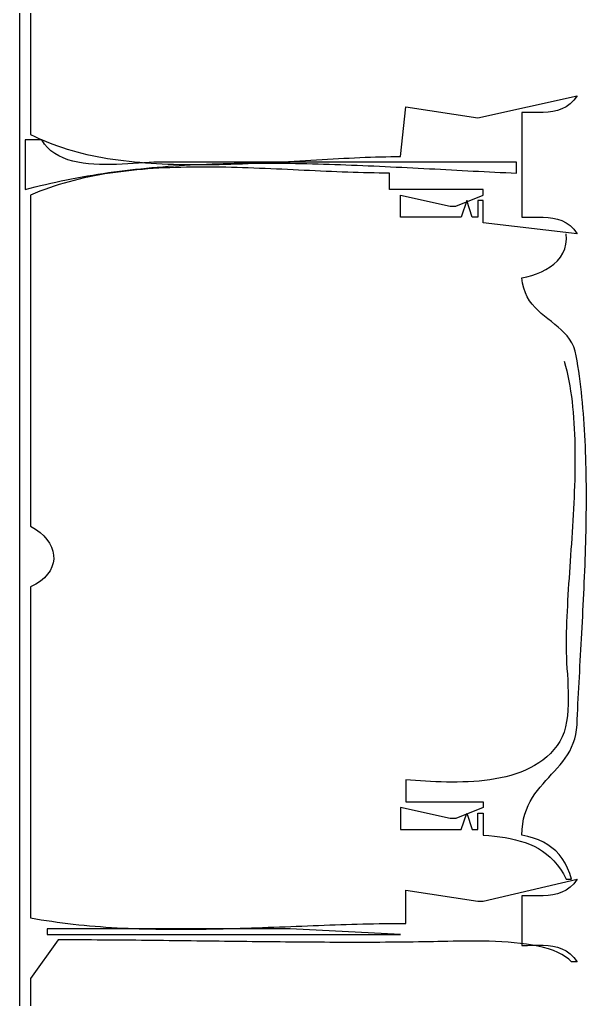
# Model space of a CAD drawing. Header units: metres. Extents: x 169 to 614, y 211 to 1165.
# Drawn here: x 273 to 375.7, y 747.2 to 924.8 of the extents above; entities that cross this region are included whole.
import ezdxf

# ---------------------------------------------------------------- set-up
doc = ezdxf.new("R2010")
doc.units = ezdxf.units.M

msp = doc.modelspace()

# ---------------------------------------------------------------- linework, layer by layer
for p, q in [((273, 1115), (273, 603)), ((275, 964), (275, 904)), ((356, 907), (374, 911)), ((372.7263, 909.5288), (372.0142, 909.0139)), ((373.3894, 910.1853), (372.7263, 909.5288)), ((374, 911), (373.3894, 910.1853)), ((342, 900), (343, 909)), ((343, 909), (356, 907)), ((364.9897, 907.9909), (364, 908)), ((364, 908), (364, 889)), ((365.9631, 907.9734), (364.9897, 907.9909)), ((366.9165, 907.9641), (365.9631, 907.9734)), ((367.8463, 907.9797), (366.9165, 907.9641)), ((368.7488, 908.0368), (367.8463, 907.9797)), ((369.6205, 908.152), (368.7488, 908.0368)), ((370.4577, 908.3422), (369.6205, 908.152)), ((371.2568, 908.624), (370.4577, 908.3422)), ((372.0142, 909.0139), (371.2568, 908.624)), ((274, 903), (274, 894)), ((277, 903), (274, 903)), ((275, 904), (275.7813, 903.608)), ((275.7813, 903.608), (276.5763, 903.2338)), ((276.5763, 903.2338), (277.3848, 902.8772)), ((277.4895, 902.2675), (277, 903)), ((277.3848, 902.8772), (278.2063, 902.5377)), ((278.05, 901.6162), (277.4895, 902.2675)), ((278.2063, 902.5377), (279.0404, 902.215)), ((278.6764, 901.0416), (278.05, 901.6162)), ((279.3637, 900.5396), (278.6764, 901.0416)), ((279.0404, 902.215), (279.8869, 901.9086)), ((280.1068, 900.1055), (279.3637, 900.5396)), ((279.8869, 901.9086), (280.7453, 901.6183)), ((280.7453, 901.6183), (281.6152, 901.3438)), ((281.6152, 901.3438), (282.4964, 901.0845)), ((282.4964, 901.0845), (283.3884, 900.8402)), ((283.3884, 900.8402), (284.2908, 900.6106)), ((284.2908, 900.6106), (285.2034, 900.3951)), ((280.9009, 899.7352), (280.1068, 900.1055)), ((281.7408, 899.4242), (280.9009, 899.7352)), ((282.6216, 899.1682), (281.7408, 899.4242)), ((283.5383, 898.9629), (282.6216, 899.1682)), ((284.4858, 898.8037), (283.5383, 898.9629)), ((285.4592, 898.6865), (284.4858, 898.8037)), ((285.2034, 900.3951), (286.1257, 900.1936)), ((286.1257, 900.1936), (287.0573, 900.0056)), ((287.0573, 900.0056), (287.998, 899.8308)), ((287.998, 899.8308), (288.9473, 899.6688)), ((288.9473, 899.6688), (289.9048, 899.5193)), ((289.9048, 899.5193), (290.8703, 899.3819)), ((290.8703, 899.3819), (291.8433, 899.2562)), ((291.8433, 899.2562), (292.8235, 899.1419)), ((293.5769, 898.7329), (292.5768, 898.6722)), ((292.8235, 899.1419), (293.8104, 899.0386)), ((294.5579, 898.7963), (293.5769, 898.7329)), ((293.8104, 899.0386), (294.8038, 898.946)), ((295.5147, 898.858), (294.5579, 898.7963)), ((294.8038, 898.946), (295.8033, 898.8636)), ((296.4423, 898.9136), (295.5147, 898.858)), ((295.8033, 898.8636), (296.8084, 898.7912)), ((297.3357, 898.9586), (296.4423, 898.9136)), ((296.8084, 898.7912), (297.8189, 898.7284)), ((298.1899, 898.9889), (297.3357, 898.9586)), ((297.8189, 898.7284), (298.8344, 898.6749)), ((299, 899), (298.1899, 898.9889)), ((363, 899), (299, 899)), ((308.8837, 898.692), (309.8875, 898.7209)), ((309.8875, 898.7209), (310.8924, 898.7456)), ((310.8924, 898.7456), (311.8983, 898.7664)), ((311.8983, 898.7664), (312.9052, 898.7832)), ((312.9052, 898.7832), (313.9129, 898.7962)), ((313.3675, 898.6923), (314.4136, 898.7339)), ((313.9129, 898.7962), (314.9214, 898.8055)), ((314.4136, 898.7339), (315.4587, 898.7791)), ((314.9214, 898.8055), (315.9306, 898.8112)), ((315.4587, 898.7791), (316.5026, 898.8274)), ((315.9306, 898.8112), (316.9405, 898.8135)), ((316.5026, 898.8274), (317.5448, 898.8784)), ((316.9405, 898.8135), (317.951, 898.8123)), ((317.5448, 898.8784), (318.5851, 898.9319)), ((317.951, 898.8123), (318.9621, 898.8079)), ((318.5851, 898.9319), (319.623, 898.9873)), ((318.9621, 898.8079), (319.9736, 898.8003)), ((319.623, 898.9873), (320.6581, 899.0445)), ((319.9736, 898.8003), (320.9856, 898.7897)), ((320.6581, 899.0445), (321.6902, 899.103)), ((320.9856, 898.7897), (321.9979, 898.7761)), ((321.6902, 899.103), (322.7188, 899.1624)), ((321.9979, 898.7761), (323.0104, 898.7597)), ((322.7188, 899.1624), (323.7436, 899.2225)), ((323.0104, 898.7597), (324.0232, 898.7405)), ((323.7436, 899.2225), (324.7642, 899.2828)), ((324.0232, 898.7405), (325.0362, 898.7187)), ((324.7642, 899.2828), (325.7802, 899.3429)), ((325.0362, 898.7187), (326.0492, 898.6944)), ((325.7802, 899.3429), (326.7913, 899.4026)), ((326.7913, 899.4026), (327.7971, 899.4615)), ((327.7971, 899.4615), (328.7973, 899.5191)), ((328.7973, 899.5191), (329.7914, 899.5753)), ((329.7914, 899.5753), (330.7791, 899.6295)), ((330.7791, 899.6295), (331.7601, 899.6814)), ((331.7601, 899.6814), (332.734, 899.7307)), ((332.734, 899.7307), (333.7003, 899.777)), ((333.7003, 899.777), (334.6588, 899.82)), ((334.6588, 899.82), (335.6091, 899.8592)), ((335.6091, 899.8592), (336.5508, 899.8944)), ((336.5508, 899.8944), (337.4835, 899.9252)), ((337.4835, 899.9252), (338.4069, 899.9511)), ((338.4069, 899.9511), (339.3206, 899.9719)), ((339.3206, 899.9719), (340.2243, 899.9873)), ((340.2243, 899.9873), (341.1175, 899.9967)), ((341.1175, 899.9967), (342, 900)), ((363, 897), (363, 899)), ((286.4535, 898.6068), (285.4592, 898.6865)), ((287.4636, 898.5602), (286.4535, 898.6068)), ((287.1991, 896.7956), (288.1632, 896.9424)), ((288.4845, 898.5425), (287.4636, 898.5602)), ((288.1632, 896.9424), (289.1298, 897.0827)), ((289.4155, 896.9846), (288.462, 896.8344)), ((289.5113, 898.5491), (288.4845, 898.5425)), ((289.1298, 897.0827), (290.0987, 897.2166)), ((290.3746, 897.1235), (289.4155, 896.9846)), ((290.539, 898.5759), (289.5113, 898.5491)), ((290.0987, 897.2166), (291.0701, 897.3442)), ((291.339, 897.2515), (290.3746, 897.1235)), ((291.5625, 898.6183), (290.539, 898.5759)), ((291.0701, 897.3442), (292.0437, 897.4657)), ((292.3085, 897.3688), (291.339, 897.2515)), ((292.5768, 898.6722), (291.5625, 898.6183)), ((292.0437, 897.4657), (293.0196, 897.5812)), ((293.2828, 897.4758), (292.3085, 897.3688)), ((293.0196, 897.5812), (293.9976, 897.6906)), ((294.2618, 897.5728), (293.2828, 897.4758)), ((293.9976, 897.6906), (294.9777, 897.7943)), ((295.2451, 897.6602), (294.2618, 897.5728)), ((294.9777, 897.7943), (295.9599, 897.8922)), ((296.2326, 897.7383), (295.2451, 897.6602)), ((295.9599, 897.8922), (296.944, 897.9845)), ((297.2239, 897.8074), (296.2326, 897.7383)), ((296.944, 897.9845), (297.9301, 898.0713)), ((298.2188, 897.8679), (297.2239, 897.8074)), ((297.9301, 898.0713), (298.918, 898.1526)), ((299.2171, 897.92), (298.2188, 897.8679)), ((298.8344, 898.6749), (299.8545, 898.6302)), ((298.918, 898.1526), (299.9076, 898.2287)), ((300.2185, 897.9642), (299.2171, 897.92)), ((299.8545, 898.6302), (300.8788, 898.594)), ((299.9076, 898.2287), (300.899, 898.2995)), ((301.2228, 898.0008), (300.2185, 897.9642)), ((300.8788, 898.594), (301.907, 898.5659)), ((300.899, 898.2995), (301.892, 898.3653)), ((302.2298, 898.03), (301.2228, 898.0008)), ((301.892, 898.3653), (302.8866, 898.426)), ((301.907, 898.5659), (302.9387, 898.5456)), ((303.2391, 898.0522), (302.2298, 898.03)), ((302.8866, 898.426), (303.8827, 898.4819)), ((302.9387, 898.5456), (303.9735, 898.5328)), ((304.2505, 898.0678), (303.2391, 898.0522)), ((303.8827, 898.4819), (304.8802, 898.5331)), ((303.9735, 898.5328), (305.0111, 898.527)), ((305.2639, 898.0771), (304.2505, 898.0678)), ((304.8802, 898.5331), (305.8792, 898.5795)), ((305.0111, 898.527), (306.0511, 898.528)), ((306.2789, 898.0804), (305.2639, 898.0771)), ((305.8792, 898.5795), (306.8795, 898.6214)), ((306.0511, 898.528), (307.0931, 898.5353)), ((307.2952, 898.078), (306.2789, 898.0804)), ((306.8795, 898.6214), (307.881, 898.6589)), ((307.0931, 898.5353), (308.1368, 898.5485)), ((308.3128, 898.0703), (307.2952, 898.078)), ((307.881, 898.6589), (308.8837, 898.692)), ((308.1368, 898.5485), (309.1818, 898.5675)), ((309.3312, 898.0576), (308.3128, 898.0703)), ((309.1818, 898.5675), (310.2277, 898.5916)), ((310.3503, 898.0403), (309.3312, 898.0576)), ((310.2277, 898.5916), (311.2743, 898.6207)), ((311.3697, 898.0186), (310.3503, 898.0403)), ((311.2743, 898.6207), (312.321, 898.6544)), ((312.3894, 897.9929), (311.3697, 898.0186)), ((312.321, 898.6544), (313.3675, 898.6923)), ((313.4089, 897.9636), (312.3894, 897.9929)), ((314.4282, 897.9309), (313.4089, 897.9636)), ((315.4468, 897.8953), (314.4282, 897.9309)), ((316.4646, 897.857), (315.4468, 897.8953)), ((317.4813, 897.8163), (316.4646, 897.857)), ((318.4967, 897.7736), (317.4813, 897.8163)), ((319.5105, 897.7293), (318.4967, 897.7736)), ((320.5225, 897.6836), (319.5105, 897.7293)), ((321.5325, 897.6369), (320.5225, 897.6836)), ((322.5401, 897.5896), (321.5325, 897.6369)), ((323.5452, 897.5419), (322.5401, 897.5896)), ((324.5474, 897.4941), (323.5452, 897.5419)), ((325.5466, 897.4467), (324.5474, 897.4941)), ((326.5425, 897.4), (325.5466, 897.4467)), ((326.0492, 898.6944), (327.0623, 898.6677)), ((327.5349, 897.3542), (326.5425, 897.4)), ((327.0623, 898.6677), (328.0753, 898.6386)), ((328.5235, 897.3098), (327.5349, 897.3542)), ((328.0753, 898.6386), (329.0882, 898.6074)), ((329.508, 897.267), (328.5235, 897.3098)), ((329.0882, 898.6074), (330.1009, 898.574)), ((330.4882, 897.2262), (329.508, 897.267)), ((330.1009, 898.574), (331.1134, 898.5387)), ((331.4639, 897.1877), (330.4882, 897.2262)), ((331.1134, 898.5387), (332.1256, 898.5015)), ((332.4348, 897.1518), (331.4639, 897.1877)), ((332.1256, 898.5015), (333.1375, 898.4625)), ((333.4006, 897.1189), (332.4348, 897.1518)), ((333.1375, 898.4625), (334.1489, 898.4219)), ((334.3612, 897.0894), (333.4006, 897.1189)), ((334.1489, 898.4219), (335.1598, 898.3797)), ((335.3162, 897.0634), (334.3612, 897.0894)), ((335.1598, 898.3797), (336.1701, 898.336)), ((336.2655, 897.0415), (335.3162, 897.0634)), ((336.1701, 898.336), (337.1798, 898.291)), ((337.2088, 897.0238), (336.2655, 897.0415)), ((337.1798, 898.291), (338.1888, 898.2448)), ((338.1458, 897.0108), (337.2088, 897.0238)), ((339.0762, 897.0027), (338.1458, 897.0108)), ((338.1888, 898.2448), (339.1971, 898.1974)), ((340, 897), (339.0762, 897.0027)), ((339.1971, 898.1974), (340.2046, 898.1491)), ((340, 894), (340, 897)), ((340.2046, 898.1491), (341.2111, 898.0997)), ((341.2111, 898.0997), (342.2167, 898.0496)), ((342.2167, 898.0496), (343.2213, 897.9988)), ((343.2213, 897.9988), (344.2248, 897.9474)), ((344.2248, 897.9474), (345.2272, 897.8955)), ((345.2272, 897.8955), (346.2284, 897.8432)), ((346.2284, 897.8432), (347.2282, 897.7907)), ((347.2282, 897.7907), (348.2268, 897.738)), ((348.2268, 897.738), (349.2239, 897.6852)), ((349.2239, 897.6852), (350.2196, 897.6325)), ((350.2196, 897.6325), (351.2137, 897.5799)), ((351.2137, 897.5799), (352.2063, 897.5276)), ((352.2063, 897.5276), (353.1971, 897.4756)), ((353.1971, 897.4756), (354.1863, 897.4241)), ((354.1863, 897.4241), (355.1736, 897.3732)), ((355.1736, 897.3732), (356.1591, 897.323)), ((356.1591, 897.323), (357.1426, 897.2736)), ((357.1426, 897.2736), (358.1242, 897.2251)), ((358.1242, 897.2251), (359.1037, 897.1777)), ((359.1037, 897.1777), (360.0811, 897.1313)), ((360.0811, 897.1313), (361.0563, 897.0861)), ((361.0563, 897.0861), (362.0293, 897.0423)), ((362.0293, 897.0423), (363, 897)), ((277.7097, 894.9476), (278.6453, 895.1651)), ((278.6453, 895.1651), (279.584, 895.3751)), ((279.584, 895.3751), (280.5258, 895.5776)), ((281.0656, 895.1863), (280.1736, 894.9194)), ((280.5258, 895.5776), (281.4706, 895.7727)), ((281.9653, 895.4388), (281.0656, 895.1863)), ((281.4706, 895.7727), (282.4184, 895.9607)), ((282.8727, 895.6774), (281.9653, 895.4388)), ((282.4184, 895.9607), (283.3691, 896.1415)), ((283.7874, 895.9023), (282.8727, 895.6774)), ((283.3691, 896.1415), (284.3225, 896.3153)), ((284.7091, 896.114), (283.7874, 895.9023)), ((284.3225, 896.3153), (285.2787, 896.4821)), ((285.6377, 896.3127), (284.7091, 896.114)), ((285.2787, 896.4821), (286.2376, 896.6422)), ((286.5729, 896.4988), (285.6377, 896.3127)), ((286.2376, 896.6422), (287.1991, 896.7956)), ((287.5144, 896.6726), (286.5729, 896.4988)), ((288.462, 896.8344), (287.5144, 896.6726)), ((274, 894), (274.9223, 894.2487)), ((274.9223, 894.2487), (275.8481, 894.4895)), ((276.6889, 893.7027), (275.8398, 893.3595)), ((275.8481, 894.4895), (276.7773, 894.7225)), ((277.5471, 894.03), (276.6889, 893.7027)), ((276.7773, 894.7225), (277.7097, 894.9476)), ((278.4141, 894.3416), (277.5471, 894.03)), ((279.2897, 894.638), (278.4141, 894.3416)), ((280.1736, 894.9194), (279.2897, 894.638)), ((357, 894), (340, 894)), ((357, 893), (357, 894)), ((275.8398, 893.3595), (275, 893)), ((275, 893), (275, 833)), ((342, 889), (342, 893)), ((342, 893), (351, 891)), ((352, 891), (357, 893)), ((354, 892), (353, 889)), ((355, 889), (354, 892)), ((357, 892), (356, 892)), ((356, 892), (356, 889)), ((357, 888), (357, 892)), ((351, 891), (352, 891)), ((353, 889), (342, 889)), ((356, 889), (355, 889)), ((364, 889), (364.9897, 889.009)), ((364.9897, 889.009), (365.9631, 889.0265)), ((365.9631, 889.0265), (366.9165, 889.0358)), ((366.9165, 889.0358), (367.8463, 889.0203)), ((367.8463, 889.0203), (368.7488, 888.9632)), ((368.7488, 888.9632), (369.6205, 888.8479)), ((369.6205, 888.8479), (370.4577, 888.6577)), ((370.4577, 888.6577), (371.2568, 888.376)), ((371.2568, 888.376), (372.0142, 887.986)), ((374, 886), (357, 888)), ((372.0142, 887.986), (372.7262, 887.4711)), ((372.7262, 887.4711), (373.3894, 886.8147)), ((373.3894, 886.8147), (374, 886)), ((371.9781, 884.0881), (372.0614, 885.0075)), ((372.0614, 885.0075), (372, 886)), ((371.4248, 882.4603), (371.762, 883.2397)), ((371.762, 883.2397), (371.9781, 884.0881)), ((369.8056, 880.5147), (370.4349, 881.0998)), ((370.4349, 881.0998), (370.9785, 881.7477)), ((370.9785, 881.7477), (371.4248, 882.4603)), ((367.5231, 879.1146), (368.338, 879.5241)), ((368.338, 879.5241), (369.1027, 879.9901)), ((369.1027, 879.9901), (369.8056, 880.5147)), ((364, 878), (364.8967, 878.2043)), ((364.1234, 877.0232), (364, 878)), ((364.8967, 878.2043), (365.7907, 878.4568)), ((365.7907, 878.4568), (366.6701, 878.7595)), ((366.6701, 878.7595), (367.5231, 879.1146)), ((364.3328, 876.1293), (364.1234, 877.0232)), ((364.6201, 875.3105), (364.3328, 876.1293)), ((364.9768, 874.5593), (364.6201, 875.3105)), ((365.3948, 873.868), (364.9768, 874.5593)), ((365.8657, 873.229), (365.3948, 873.868)), ((366.3814, 872.6347), (365.8657, 873.229)), ((366.9334, 872.0774), (366.3814, 872.6347)), ((367.5136, 871.5495), (366.9334, 872.0774)), ((368.1136, 871.0435), (367.5136, 871.5495)), ((368.7252, 870.5516), (368.1136, 871.0435)), ((369.3402, 870.0662), (368.7252, 870.5516)), ((369.9501, 869.5798), (369.3402, 870.0662)), ((370.5469, 869.0847), (369.9501, 869.5798)), ((371.1221, 868.5733), (370.5469, 869.0847)), ((371.6676, 868.0379), (371.1221, 868.5733)), ((372.175, 867.4709), (371.6676, 868.0379)), ((372.6361, 866.8648), (372.175, 867.4709)), ((373.0426, 866.2118), (372.6361, 866.8648)), ((373.3862, 865.5044), (373.0426, 866.2118)), ((373.6587, 864.7349), (373.3862, 865.5044)), ((373.8518, 863.8958), (373.6587, 864.7349)), ((374.0055, 862.9743), (373.8518, 863.8958)), ((371.682, 862.8958), (371.9128, 862.0237)), ((371.9128, 862.0237), (372.1263, 861.1381)), ((374.1513, 862.0464), (374.0055, 862.9743)), ((374.2894, 861.112), (374.1513, 862.0464)), ((372.1263, 861.1381), (372.3232, 860.2395)), ((372.3232, 860.2395), (372.5039, 859.3285)), ((374.42, 860.1714), (374.2894, 861.112)), ((374.5431, 859.2248), (374.42, 860.1714)), ((372.5039, 859.3285), (372.6688, 858.4056)), ((372.6688, 858.4056), (372.8186, 857.4712)), ((374.6589, 858.2724), (374.5431, 859.2248)), ((374.7676, 857.3144), (374.6589, 858.2724)), ((372.8186, 857.4712), (372.9536, 856.5259)), ((372.9536, 856.5259), (373.0745, 855.5702)), ((374.8694, 856.351), (374.7676, 857.3144)), ((374.9643, 855.3824), (374.8694, 856.351)), ((373.0745, 855.5702), (373.1817, 854.6046)), ((373.1817, 854.6046), (373.2757, 853.6296)), ((375.0525, 854.4088), (374.9643, 855.3824)), ((375.1343, 853.4303), (375.0525, 854.4088)), ((373.2757, 853.6296), (373.357, 852.6458)), ((373.357, 852.6458), (373.4261, 851.6536)), ((375.2096, 852.4472), (375.1343, 853.4303)), ((373.4261, 851.6536), (373.4836, 850.6536)), ((375.2787, 851.4597), (375.2096, 852.4472)), ((375.3418, 850.4679), (375.2787, 851.4597)), ((373.4836, 850.6536), (373.5299, 849.6462)), ((373.5299, 849.6462), (373.5655, 848.632)), ((375.399, 849.4721), (375.3418, 850.4679)), ((375.4504, 848.4725), (375.399, 849.4721)), ((373.5655, 848.632), (373.591, 847.6115)), ((373.591, 847.6115), (373.6069, 846.5852)), ((375.4962, 847.4692), (375.4504, 848.4725)), ((375.5365, 846.4625), (375.4962, 847.4692)), ((373.6069, 846.5852), (373.6135, 845.5536)), ((373.6135, 845.5536), (373.6116, 844.5173)), ((375.5715, 845.4525), (375.5365, 846.4625)), ((375.6014, 844.4395), (375.5715, 845.4525)), ((373.6116, 844.5173), (373.6015, 843.4767)), ((375.6263, 843.4236), (375.6014, 844.4395)), ((373.5838, 842.4324), (373.5589, 841.3848)), ((373.6015, 843.4767), (373.5838, 842.4324)), ((375.6463, 842.4051), (375.6263, 843.4236)), ((375.6616, 841.3841), (375.6463, 842.4051)), ((373.5274, 840.3345), (373.4898, 839.2821)), ((373.5589, 841.3848), (373.5274, 840.3345)), ((375.6723, 840.3608), (375.6616, 841.3841)), ((375.6787, 839.3355), (375.6723, 840.3608)), ((373.4898, 839.2821), (373.4466, 838.2279)), ((375.6808, 838.3082), (375.6787, 839.3355)), ((373.3983, 837.1726), (373.3453, 836.1165)), ((373.4466, 838.2279), (373.3983, 837.1726)), ((375.6729, 836.2489), (375.6788, 837.2793)), ((375.6788, 837.2793), (375.6808, 838.3082)), ((373.2883, 835.0604), (373.2276, 834.0046)), ((373.3453, 836.1165), (373.2883, 835.0604)), ((375.6498, 834.1845), (375.6632, 835.2172)), ((375.6632, 835.2172), (375.6729, 836.2489)), ((275, 833), (275.9002, 832.4597)), ((373.2276, 834.0046), (373.1639, 832.9496)), ((375.6128, 832.1165), (375.633, 833.1508)), ((375.633, 833.1508), (375.6498, 834.1845)), ((275.9002, 832.4597), (276.6945, 831.8738)), ((276.6945, 831.8738), (277.3815, 831.2488)), ((277.3815, 831.2488), (277.96, 830.5911)), ((373.0976, 831.8961), (373.0291, 830.8445)), ((373.1639, 832.9496), (373.0976, 831.8961)), ((375.5894, 831.0816), (375.6128, 832.1165)), ((277.96, 830.5911), (278.4286, 829.9072)), ((278.4286, 829.9072), (278.7859, 829.2034)), ((372.9591, 829.7952), (372.8881, 828.7489)), ((373.0291, 830.8445), (372.9591, 829.7952)), ((375.5337, 829.0112), (375.563, 830.0464)), ((375.563, 830.0464), (375.5894, 831.0816)), ((278.7859, 829.2034), (279.0307, 828.4863)), ((279.0307, 828.4863), (279.1617, 827.7623)), ((279.1617, 827.7623), (279.1775, 827.0378)), ((372.8164, 827.7061), (372.7447, 826.6671)), ((372.8881, 828.7489), (372.8164, 827.7061)), ((375.4671, 826.9411), (375.5017, 827.976)), ((375.5017, 827.976), (375.5337, 829.0112)), ((279.0768, 826.3193), (278.8584, 825.6133)), ((279.1775, 827.0378), (279.0768, 826.3193)), ((372.7447, 826.6671), (372.6735, 825.6327)), ((375.3908, 824.8729), (375.4301, 825.9066)), ((375.4301, 825.9066), (375.4671, 826.9411)), ((278.0627, 824.2644), (277.483, 823.6345)), ((278.5208, 824.9262), (278.0627, 824.2644)), ((278.8584, 825.6133), (278.5208, 824.9262)), ((372.6031, 824.6032), (372.5343, 823.5792)), ((372.6735, 825.6327), (372.6031, 824.6032)), ((375.3493, 823.84), (375.3908, 824.8729)), ((275.9529, 822.4958), (275, 822)), ((276.7801, 823.0428), (275.9529, 822.4958)), ((277.483, 823.6345), (276.7801, 823.0428)), ((372.4673, 822.5612), (372.4028, 821.5497)), ((372.5343, 823.5792), (372.4673, 822.5612)), ((375.2607, 821.7777), (375.3059, 822.8082)), ((375.3059, 822.8082), (375.3493, 823.84)), ((275, 822), (275, 762)), ((372.4028, 821.5497), (372.3413, 820.5453)), ((375.1654, 819.7212), (375.2138, 820.7486)), ((375.2138, 820.7486), (375.2607, 821.7777)), ((372.2833, 819.5483), (372.2292, 818.5595)), ((372.3413, 820.5453), (372.2833, 819.5483)), ((375.1156, 818.6957), (375.1654, 819.7212)), ((372.1796, 817.5792), (372.135, 816.608)), ((372.2292, 818.5595), (372.1796, 817.5792)), ((375.0125, 816.6509), (375.0646, 817.6722)), ((375.0646, 817.6722), (375.1156, 818.6957)), ((372.0958, 815.6463), (372.0626, 814.6948)), ((372.135, 816.608), (372.0958, 815.6463)), ((374.9058, 814.616), (374.9595, 815.6321)), ((374.9595, 815.6321), (375.0125, 816.6509)), ((372.036, 813.7539), (372.0163, 812.8241)), ((372.0626, 814.6948), (372.036, 813.7539)), ((374.7966, 812.5923), (374.8514, 813.6026)), ((374.8514, 813.6026), (374.9058, 814.616)), ((372.0041, 811.9059), (372, 811)), ((372.0163, 812.8241), (372.0041, 811.9059)), ((374.7415, 811.5853), (374.7966, 812.5923)), ((372, 811), (372.0136, 810.1242)), ((372.0136, 810.1242), (372.0502, 809.1944)), ((374.6309, 809.5816), (374.6862, 810.5816)), ((374.6862, 810.5816), (374.7415, 811.5853)), ((372.0502, 809.1944), (372.1031, 808.2181)), ((372.1031, 808.2181), (372.1659, 807.203)), ((374.5209, 807.5933), (374.5758, 808.5854)), ((374.5758, 808.5854), (374.6309, 809.5816)), ((372.1659, 807.203), (372.2319, 806.1568)), ((374.4127, 805.6218), (374.4665, 806.6053)), ((374.4665, 806.6053), (374.5209, 807.5933)), ((372.2319, 806.1568), (372.2945, 805.0871)), ((372.2945, 805.0871), (372.3473, 804.0017)), ((374.3076, 803.6687), (374.3597, 804.6428)), ((374.3597, 804.6428), (374.4127, 805.6218)), ((372.3473, 804.0017), (372.3836, 802.9081)), ((372.3836, 802.9081), (372.3969, 801.8141)), ((374.2565, 802.6995), (374.3076, 803.6687)), ((372.3969, 801.8141), (372.3805, 800.7273)), ((374.1581, 800.777), (374.2066, 801.7356)), ((374.2066, 801.7356), (374.2565, 802.6995)), ((372.328, 799.6554), (372.2328, 798.606)), ((372.3805, 800.7273), (372.328, 799.6554)), ((374.0657, 798.8769), (374.1111, 799.8241)), ((374.1111, 799.8241), (374.1581, 800.777)), ((372.0883, 797.5868), (371.8879, 796.6056)), ((372.2328, 798.606), (372.0883, 797.5868)), ((373.9807, 797.0007), (374.0222, 797.9357)), ((374.0222, 797.9357), (374.0657, 798.8769)), ((371.8879, 796.6056), (371.6251, 795.6699)), ((373.7651, 795.2292), (373.9055, 796.0884)), ((373.9055, 796.0884), (373.9807, 797.0008)), ((370.886, 793.9659), (370.3966, 793.2129)), ((371.2934, 794.7874), (370.886, 793.9659)), ((371.6251, 795.6699), (371.2934, 794.7874)), ((373.3094, 793.6521), (373.5647, 794.4185)), ((373.5647, 794.4185), (373.7651, 795.2292)), ((369.811, 792.4827), (369.183, 791.8059)), ((370.3966, 793.2129), (369.811, 792.4827)), ((372.265, 791.5738), (372.6544, 792.2342)), ((372.6544, 792.2342), (373.0043, 792.9255)), ((373.0043, 792.9255), (373.3094, 793.6521)), ((367.8086, 790.6051), (367.067, 790.0773)), ((368.5147, 791.1807), (367.8086, 790.6051)), ((369.183, 791.8059), (368.5147, 791.1807)), ((371.3879, 790.328), (371.8411, 790.9399)), ((371.8411, 790.9399), (372.265, 791.5738)), ((364.6525, 788.762), (363.7923, 788.4066)), ((365.4866, 789.1576), (364.6525, 788.762)), ((366.2922, 789.5954), (365.4866, 789.1576)), ((367.067, 790.0773), (366.2922, 789.5954)), ((369.9031, 788.5805), (370.4138, 789.1528)), ((370.4138, 789.1528), (370.9104, 789.7338)), ((370.9104, 789.7338), (371.3879, 790.328)), ((343.842, 786.9419), (343, 787)), ((343, 787), (343, 783)), ((344.7096, 786.8829), (343.842, 786.9419)), ((345.6002, 786.825), (344.7096, 786.8829)), ((346.5116, 786.77), (345.6002, 786.825)), ((357.2358, 786.8906), (356.2509, 786.7904)), ((358.2133, 787.0162), (357.2358, 786.8906)), ((359.1811, 787.169), (358.2133, 787.0162)), ((360.1369, 787.3509), (359.1811, 787.169)), ((361.0782, 787.5637), (360.1369, 787.3509)), ((362.0028, 787.8094), (361.0782, 787.5637)), ((362.9082, 788.0897), (362.0028, 787.8094)), ((363.7923, 788.4066), (362.9082, 788.0897)), ((367.8227, 786.2904), (368.3383, 786.8719)), ((368.3383, 786.8719), (368.8603, 787.4445)), ((368.8603, 787.4445), (369.3836, 788.0125)), ((369.3836, 788.0125), (369.9031, 788.5805)), ((347.4414, 786.7198), (346.5116, 786.77)), ((348.3872, 786.6761), (347.4414, 786.7198)), ((349.3468, 786.641), (348.3872, 786.6761)), ((350.3177, 786.6163), (349.3468, 786.641)), ((351.2977, 786.6038), (350.3177, 786.6163)), ((352.2843, 786.6054), (351.2977, 786.6038)), ((353.2753, 786.623), (352.2843, 786.6054)), ((354.2683, 786.6584), (353.2753, 786.623)), ((355.2609, 786.7136), (354.2683, 786.6584)), ((356.2509, 786.7904), (355.2609, 786.7136)), ((366.3658, 784.4477), (366.8314, 785.0827)), ((366.8314, 785.0827), (367.3187, 785.6954)), ((367.3187, 785.6954), (367.8227, 786.2904)), ((365.5206, 783.0931), (365.9272, 783.786)), ((365.9272, 783.786), (366.3658, 784.4477)), ((351, 780), (342, 782)), ((342, 782), (342, 778)), ((343, 783), (357, 783)), ((357, 782), (352, 780)), ((357, 783), (357, 782)), ((364.5438, 780.7837), (364.8238, 781.5964)), ((364.8238, 781.5964), (365.151, 782.3648)), ((365.151, 782.3648), (365.5206, 783.0931)), ((352, 780), (351, 780)), ((353, 778), (354, 781)), ((354, 781), (355, 778)), ((356, 778), (356, 781)), ((356, 781), (357, 781)), ((357, 781), (357, 777)), ((364.1465, 779.0072), (364.3164, 779.9221)), ((364.3164, 779.9221), (364.5438, 780.7837)), ((342, 778), (353, 778)), ((355, 778), (356, 778)), ((364, 777), (364.0393, 778.0346)), ((364.0393, 778.0346), (364.1465, 779.0072)), ((357, 777), (358.016, 776.9119)), ((358.016, 776.9119), (359.0147, 776.8083)), ((359.0147, 776.8083), (359.9945, 776.6854)), ((359.9945, 776.6854), (360.9542, 776.5394)), ((360.9542, 776.5394), (361.8924, 776.3664)), ((361.8924, 776.3664), (362.8076, 776.1628)), ((362.8076, 776.1628), (363.6986, 775.9247)), ((365.0748, 776.7524), (364, 777)), ((366.0811, 776.4556), (365.0748, 776.7524)), ((367.0203, 776.1063), (366.0811, 776.4556)), ((363.6986, 775.9247), (364.5639, 775.6484)), ((364.5639, 775.6484), (365.4023, 775.33)), ((365.4023, 775.33), (366.2123, 774.9657)), ((366.2123, 774.9657), (366.9925, 774.5518)), ((366.9925, 774.5518), (367.7417, 774.0846)), ((367.8935, 775.7011), (367.0203, 776.1063)), ((368.7022, 775.2368), (367.8935, 775.7011)), ((369.4475, 774.7102), (368.7022, 775.2368)), ((370.1308, 774.1178), (369.4475, 774.7102)), ((367.7417, 774.0846), (368.4583, 773.5601)), ((368.4583, 773.5601), (369.1412, 772.9746)), ((369.1412, 772.9746), (369.7888, 772.3244)), ((370.7533, 773.4565), (370.1308, 774.1178)), ((371.3164, 772.7229), (370.7533, 773.4565)), ((371.8213, 771.9137), (371.3164, 772.7229)), ((369.7888, 772.3244), (370.3999, 771.6056)), ((370.3999, 771.6056), (370.973, 770.8144)), ((372.2694, 771.0257), (371.8213, 771.9137)), ((372.6618, 770.0555), (372.2694, 771.0257)), ((370.973, 770.8144), (371.5068, 769.9471)), ((371.5068, 769.9471), (372, 769)), ((373, 769), (372.6618, 770.0555)), ((357, 765), (374, 769)), ((372, 769), (373, 769)), ((372.7263, 767.5288), (372.0142, 767.0139)), ((373.3894, 768.1853), (372.7263, 767.5288)), ((374, 769), (373.3894, 768.1853)), ((343, 761), (343, 767)), ((343, 767), (356, 765)), ((364.9897, 765.9909), (364, 766)), ((364, 766), (364, 757)), ((365.9631, 765.9734), (364.9897, 765.9909)), ((366.9165, 765.9641), (365.9631, 765.9734)), ((367.8463, 765.9797), (366.9165, 765.9641)), ((368.7488, 766.0368), (367.8463, 765.9797)), ((369.6205, 766.152), (368.7488, 766.0368)), ((370.4577, 766.3422), (369.6205, 766.152)), ((371.2568, 766.624), (370.4577, 766.3422)), ((372.0142, 767.0139), (371.2568, 766.624)), ((356, 765), (357, 765)), ((275, 762), (275.954, 761.8277)), ((275.954, 761.8277), (276.9117, 761.6643)), ((276.9117, 761.6643), (277.873, 761.5097)), ((277.873, 761.5097), (278.8376, 761.3636)), ((278.8376, 761.3636), (279.8057, 761.2258)), ((279.8057, 761.2258), (280.7769, 761.0962)), ((280.7769, 761.0962), (281.7513, 760.9745)), ((281.7513, 760.9745), (282.7288, 760.8606)), ((282.7288, 760.8606), (283.7091, 760.7543)), ((283.7091, 760.7543), (284.6923, 760.6553)), ((284.6923, 760.6553), (285.6782, 760.5636)), ((285.6782, 760.5636), (286.6667, 760.4788)), ((286.6667, 760.4788), (287.6577, 760.4009)), ((287.6577, 760.4009), (288.6511, 760.3295)), ((288.6511, 760.3295), (289.6468, 760.2646)), ((289.6468, 760.2646), (290.6447, 760.2059)), ((290.6447, 760.2059), (291.6447, 760.1532)), ((313.9659, 760.1365), (314.9855, 760.1701)), ((314.9855, 760.1701), (316.0048, 760.205)), ((316.0048, 760.205), (317.0236, 760.2413)), ((317.0236, 760.2413), (318.0418, 760.2786)), ((318.0418, 760.2786), (319.0592, 760.3168)), ((319.0592, 760.3168), (320.0759, 760.3557)), ((320.0759, 760.3557), (321.0917, 760.3951)), ((321.0917, 760.3951), (322.1064, 760.4347)), ((322.1064, 760.4347), (323.1201, 760.4745)), ((323.1201, 760.4745), (324.1325, 760.5143)), ((324.1325, 760.5143), (325.1436, 760.5537)), ((325.1436, 760.5537), (326.1533, 760.5927)), ((326.1533, 760.5927), (327.1615, 760.6311)), ((327.1615, 760.6311), (328.168, 760.6686)), ((328.168, 760.6686), (329.1728, 760.705)), ((329.1728, 760.705), (330.1758, 760.7403)), ((330.1758, 760.7403), (331.1768, 760.7741)), ((331.1768, 760.7741), (332.1758, 760.8063)), ((332.1758, 760.8063), (333.1726, 760.8367)), ((333.1726, 760.8367), (334.1672, 760.8652)), ((334.1672, 760.8652), (335.1594, 760.8914)), ((335.1594, 760.8914), (336.1492, 760.9153)), ((336.1492, 760.9153), (337.1364, 760.9366)), ((337.1364, 760.9366), (338.1209, 760.9552)), ((338.1209, 760.9552), (339.1027, 760.9708)), ((339.1027, 760.9708), (340.0815, 760.9833)), ((340.0815, 760.9833), (341.0575, 760.9924)), ((341.0575, 760.9924), (342.0303, 760.998)), ((342.0303, 760.998), (343, 761)), ((278, 760), (278, 759)), ((322, 760), (278, 760)), ((278, 759), (342, 759)), ((291.6447, 760.1532), (292.6467, 760.1064)), ((292.6467, 760.1064), (293.6506, 760.0653)), ((293.6506, 760.0653), (294.6563, 760.0296)), ((294.6563, 760.0296), (295.6637, 759.9992)), ((295.6637, 759.9992), (296.6726, 759.9739)), ((296.6726, 759.9739), (297.6831, 759.9535)), ((297.6831, 759.9535), (298.6948, 759.9378)), ((298.6948, 759.9378), (299.7079, 759.9266)), ((299.7079, 759.9266), (300.7221, 759.9197)), ((300.7221, 759.9197), (301.7374, 759.917)), ((301.7374, 759.917), (302.7536, 759.9182)), ((302.7536, 759.9182), (303.7707, 759.9231)), ((303.7707, 759.9231), (304.7886, 759.9316)), ((304.7886, 759.9316), (305.8071, 759.9435)), ((305.8071, 759.9435), (306.8261, 759.9585)), ((306.8261, 759.9585), (307.8456, 759.9765)), ((307.8456, 759.9765), (308.8654, 759.9973)), ((308.8654, 759.9973), (309.8854, 760.0207)), ((309.8854, 760.0207), (310.9056, 760.0465)), ((310.9056, 760.0465), (311.9258, 760.0746)), ((311.9258, 760.0746), (312.9459, 760.1046)), ((312.9459, 760.1046), (313.9659, 760.1365)), ((342, 759), (322, 760)), ((280, 758), (275, 751)), ((281.0031, 757.9995), (280, 758)), ((282.0063, 757.9981), (281.0031, 757.9995)), ((283.0097, 757.9958), (282.0063, 757.9981)), ((284.0133, 757.9927), (283.0097, 757.9958)), ((285.0169, 757.9888), (284.0133, 757.9927)), ((286.0207, 757.9842), (285.0169, 757.9888)), ((287.0246, 757.9788), (286.0207, 757.9842)), ((288.0286, 757.9726), (287.0246, 757.9788)), ((289.0327, 757.9659), (288.0286, 757.9726)), ((290.0369, 757.9585), (289.0327, 757.9659)), ((291.0412, 757.9505), (290.0369, 757.9585)), ((292.0456, 757.9419), (291.0412, 757.9505)), ((293.0501, 757.9328), (292.0456, 757.9419)), ((294.0546, 757.9233), (293.0501, 757.9328)), ((295.0593, 757.9132), (294.0546, 757.9233)), ((296.064, 757.9028), (295.0593, 757.9132)), ((297.0687, 757.892), (296.064, 757.9028)), ((298.0736, 757.8808), (297.0687, 757.892)), ((299.0785, 757.8693), (298.0736, 757.8808)), ((300.0834, 757.8576), (299.0785, 757.8693)), ((301.0884, 757.8456), (300.0834, 757.8576)), ((302.0934, 757.8334), (301.0884, 757.8456)), ((303.0985, 757.821), (302.0934, 757.8334)), ((304.1036, 757.8085), (303.0985, 757.821)), ((305.1087, 757.7959), (304.1036, 757.8085)), ((306.1139, 757.7833), (305.1087, 757.7959)), ((307.1191, 757.7706), (306.1139, 757.7833)), ((308.1242, 757.7579), (307.1191, 757.7706)), ((309.1294, 757.7453), (308.1242, 757.7579)), ((310.1346, 757.7327), (309.1294, 757.7453)), ((311.1398, 757.7202), (310.1346, 757.7327)), ((312.145, 757.7079), (311.1398, 757.7202)), ((313.1502, 757.6958), (312.145, 757.7079)), ((314.1554, 757.6839), (313.1502, 757.6958)), ((315.1605, 757.6723), (314.1554, 757.6839)), ((316.1656, 757.6609), (315.1605, 757.6723)), ((317.1707, 757.6499), (316.1656, 757.6609)), ((318.1758, 757.6392), (317.1707, 757.6499)), ((319.1808, 757.629), (318.1758, 757.6392)), ((320.1857, 757.6191), (319.1808, 757.629)), ((321.1907, 757.6097), (320.1857, 757.6191)), ((322.1955, 757.6009), (321.1907, 757.6097)), ((323.2003, 757.5925), (322.1955, 757.6009)), ((324.2051, 757.5848), (323.2003, 757.5925)), ((325.2097, 757.5776), (324.2051, 757.5848)), ((326.2143, 757.5711), (325.2097, 757.5776)), ((327.2189, 757.5653), (326.2143, 757.5711)), ((328.2233, 757.5602), (327.2189, 757.5653)), ((329.2276, 757.5558), (328.2233, 757.5602)), ((330.2319, 757.5522), (329.2276, 757.5558)), ((331.2361, 757.5495), (330.2319, 757.5522)), ((332.2401, 757.5476), (331.2361, 757.5495)), ((333.2441, 757.5465), (332.2401, 757.5476)), ((334.2479, 757.5465), (333.2441, 757.5465)), ((335.2516, 757.5473), (334.2479, 757.5465)), ((336.2552, 757.5492), (335.2516, 757.5473)), ((337.2587, 757.5521), (336.2552, 757.5492)), ((338.262, 757.5561), (337.2587, 757.5521)), ((339.2652, 757.5612), (338.262, 757.5561)), ((340.2683, 757.5674), (339.2652, 757.5612)), ((341.2712, 757.5748), (340.2683, 757.5674)), ((342.274, 757.5834), (341.2712, 757.5748)), ((343.2766, 757.5932), (342.274, 757.5834)), ((344.279, 757.6043), (343.2766, 757.5932)), ((345.2813, 757.6168), (344.279, 757.6043)), ((346.2834, 757.6306), (345.2813, 757.6168)), ((347.2854, 757.6458), (346.2834, 757.6306)), ((348.0055, 757.6596), (347.2855, 757.6458)), ((348.7962, 757.6783), (348.0055, 757.6596)), ((349.6513, 757.6997), (348.7962, 757.6783)), ((350.5644, 757.7221), (349.6513, 757.6997)), ((351.5292, 757.7433), (350.5644, 757.7221)), ((352.5393, 757.7616), (351.5292, 757.7433)), ((353.5884, 757.7749), (352.5393, 757.7616)), ((354.6702, 757.7812), (353.5884, 757.7749)), ((355.7782, 757.7788), (354.6702, 757.7812)), ((356.9063, 757.7655), (355.7782, 757.7788)), ((358.048, 757.7394), (356.9063, 757.7655)), ((359.197, 757.6987), (358.048, 757.7394)), ((360.347, 757.6413), (359.197, 757.6987)), ((361.4917, 757.5654), (360.347, 757.6413)), ((362.6246, 757.4688), (361.4917, 757.5654)), ((363.7395, 757.3498), (362.6246, 757.4688)), ((364.83, 757.2064), (363.7395, 757.3498)), ((364, 757), (364.9897, 757.009)), ((365.8898, 757.0366), (364.83, 757.2064)), ((364.9897, 757.009), (365.9631, 757.0265)), ((366.9125, 756.8385), (365.8898, 757.0366)), ((365.9631, 757.0265), (366.9165, 757.0358)), ((367.8918, 756.6101), (366.9125, 756.8385)), ((366.9165, 757.0358), (367.8463, 757.0203)), ((367.8463, 757.0203), (368.7488, 756.9632)), ((368.7488, 756.9632), (369.6205, 756.8479)), ((369.6205, 756.8479), (370.4577, 756.6577)), ((370.4577, 756.6577), (371.2568, 756.376)), ((368.8215, 756.3494), (367.8918, 756.6101)), ((369.695, 756.0546), (368.8215, 756.3494)), ((370.5062, 755.7237), (369.695, 756.0546)), ((371.2486, 755.3547), (370.5062, 755.7237)), ((371.9159, 754.9457), (371.2486, 755.3547)), ((371.2568, 756.376), (372.0142, 755.986)), ((372.5018, 754.4948), (371.9159, 754.9457)), ((372.0142, 755.986), (372.7262, 755.4711)), ((372.7262, 755.4711), (373.3894, 754.8147)), ((373, 754), (372.5018, 754.4948)), ((374, 754), (373, 754)), ((373.3894, 754.8147), (374, 754)), ((275, 751), (275, 687))]:
    msp.add_line(p, q)

doc.saveas('drawing.dxf')
